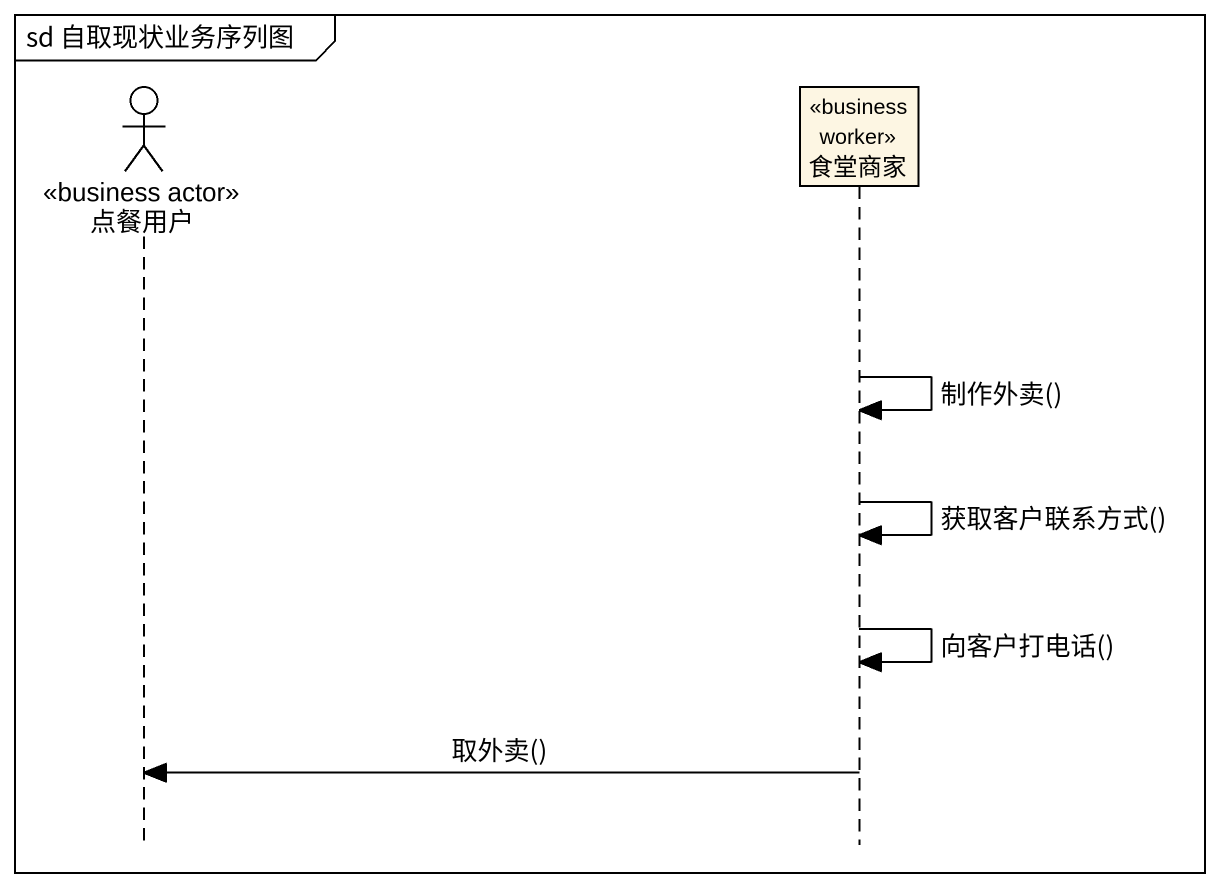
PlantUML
@startuml
mainframe sd 自取现状业务序列图
hide footbox
actor 点餐用户 <<business actor>>
participant 食堂商家 <<business worker>>

食堂商家 -> 食堂商家 : 制作外卖()
食堂商家 -> 食堂商家 : 获取客户联系方式()
食堂商家 -> 食堂商家 : 向客户打电话()
食堂商家 -> 点餐用户 : 取外卖()
@enduml
